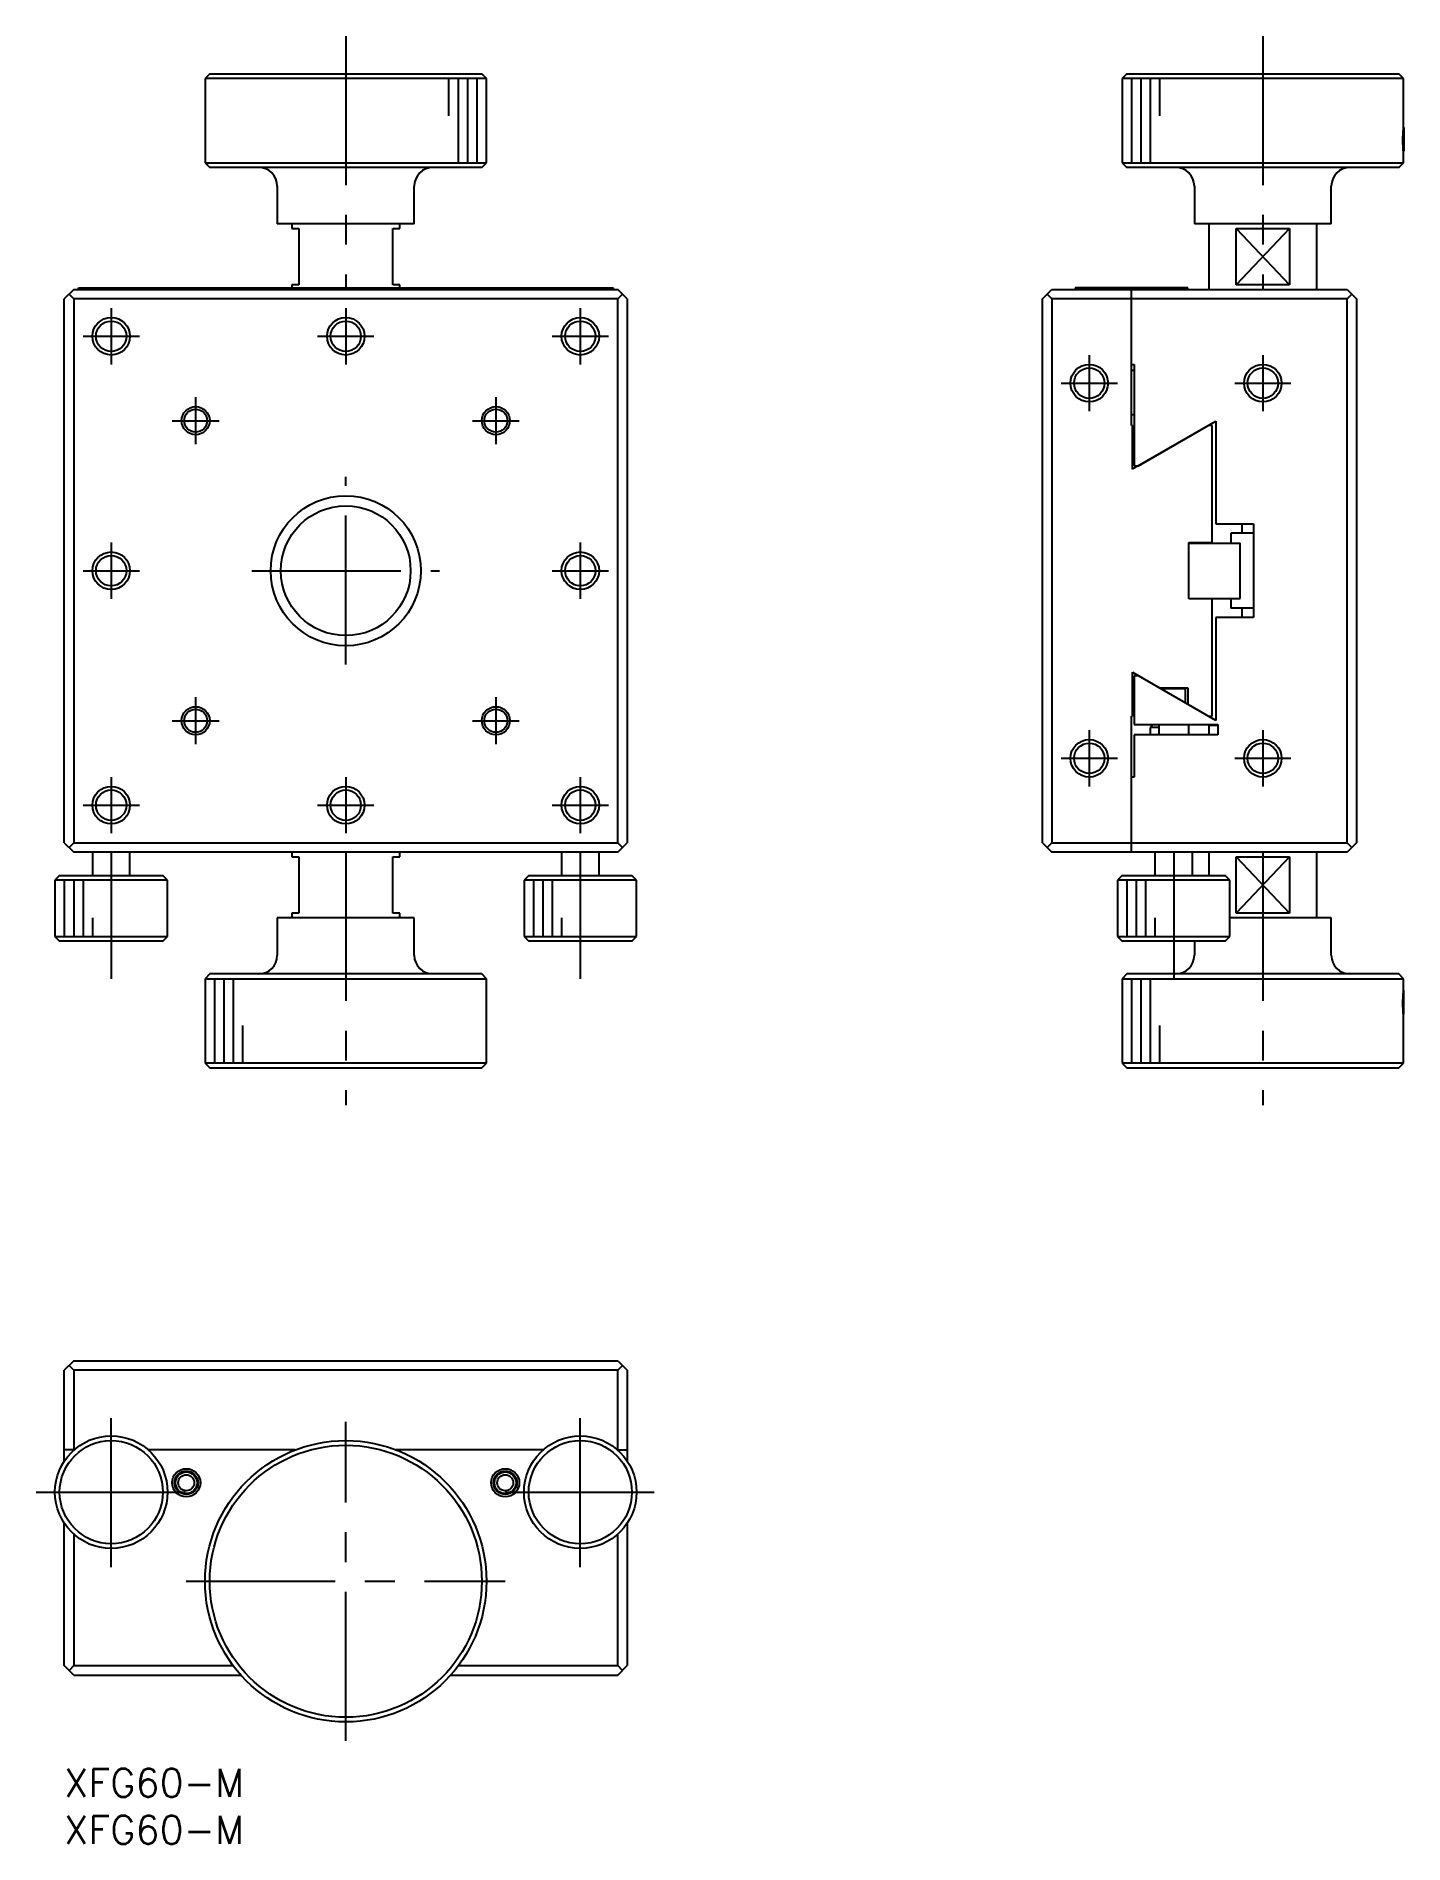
# Model space of a CAD drawing. Extents: x -3 to 143, y -8 to 185.
import ezdxf

# ---------------------------------------------------------------- set-up
doc = ezdxf.new("R2010")
doc.units = 0
doc.header["$LTSCALE"] = 0.5
doc.linetypes.add('CENTER', pattern=[50.8, 31.75, -6.35, 6.35, -6.35])
for name, color, linetype in [('MSM_CENTER', 1, 'CENTER'), ('MSM_CONTINUOUS', 7, 'CONTINUOUS'), ('MSM_NARROW', 5, 'CONTINUOUS'), ('MSM_PART_NUMBER', 7, 'CONTINUOUS')]:
    doc.layers.add(name, color=color, linetype=linetype)
doc.styles.get("Standard").update_dxf_attribs({"font": 'txt.shx', "height": 3, "bigfont": 'bigfont.shx'})

# ---------------------------------------------------------------- blocks, each defined once
blk = doc.blocks.new('*U7')
at = {"layer": 'MSM_PART_NUMBER'}
blk.add_text('XFG60-M', height=3, dxfattribs=at).set_placement((0, -3))
blk = doc.blocks.new('*U8')
at = {"layer": 'MSM_PART_NUMBER'}
blk.add_text('XFG60-M', height=3, dxfattribs=at).set_placement((0, -8))

msp = doc.modelspace()

# ---------------------------------------------------------------- linework, layer by layer
at = {"layer": 'MSM_CENTER'}
for p, q in [((30, 184.75), (30, 157.9)), ((127.75, 184.75), (127.75, 157.75)), ((5, 155.75), (5, 149.75)), ((30, 155.75), (30, 149.75)), ((55, 155.75), (55, 149.75)), ((2, 152.75), (8, 152.75)), ((27, 152.75), (33, 152.75)), ((52, 152.75), (58, 152.75)), ((109.25, 150.75), (109.25, 144.75)), ((127.75, 150.75), (127.75, 144.75)), ((106.25, 147.75), (112.25, 147.75)), ((124.75, 147.75), (130.75, 147.75)), ((14, 146.25), (14, 141.25)), ((46, 146.25), (46, 141.25)), ((11.5, 143.75), (16.5, 143.75)), ((43.5, 143.75), (48.5, 143.75)), ((30, 117.75), (30, 137.75)), ((5, 130.75), (5, 124.75)), ((55, 130.75), (55, 124.75)), ((2, 127.75), (8, 127.75)), ((20, 127.75), (40, 127.75)), ((52, 127.75), (58, 127.75)), ((14, 114.25), (14, 109.25)), ((46, 114.25), (46, 109.25)), ((11.5, 111.75), (16.5, 111.75)), ((43.5, 111.75), (48.5, 111.75)), ((109.25, 110.75), (109.25, 104.75)), ((127.75, 110.75), (127.75, 104.75)), ((106.25, 107.75), (112.25, 107.75)), ((124.75, 107.75), (130.75, 107.75)), ((5, 105.75), (5, 99.75)), ((30, 105.75), (30, 99.75)), ((55, 105.75), (55, 99.75)), ((2, 102.75), (8, 102.75)), ((27, 102.75), (33, 102.75)), ((52, 102.75), (58, 102.75)), ((5, 97.75), (5, 84.25)), ((30, 97.75), (30, 70.75)), ((55, 97.75), (55, 84.25)), ((118.25, 97.75), (118.25, 84.25)), ((127.75, 97.75), (127.75, 70.75)), ((5, 21.5), (5, 37.5)), ((30, 3), (30, 37)), ((55, 21.5), (55, 37.5)), ((-3, 29.5), (13, 29.5)), ((47, 29.5), (63, 29.5)), ((13, 20), (47, 20))]:
    msp.add_line(p, q, dxfattribs=at)
at = {"layer": 'MSM_CONTINUOUS'}
for p, q in [((15.5, 180.75), (15, 180.25)), ((45, 180.25), (15, 180.25)), ((15, 180.25), (15, 171.25)), ((15.5, 180.75), (44.5, 180.75)), ((45, 180.25), (44.5, 180.75)), ((45, 171.25), (45, 180.25)), ((113.25, 180.75), (112.75, 180.25)), ((142.75, 180.25), (112.75, 180.25)), ((112.75, 180.25), (112.75, 171.25)), ((113.25, 180.75), (142.25, 180.75)), ((142.75, 180.25), (142.25, 180.75)), ((142.75, 175.059213), (142.75, 180.25)), ((142.674812, 173.75), (142.727384, 175.003797)), ((142.719552, 172.593507), (142.674812, 173.75)), ((142.727384, 175.003797), (142.75, 175.249995)), ((142.779606, 175), (142.75, 175.059213)), ((142.779606, 175), (142.779606, 172.5)), ((142.727379, 172.496262), (142.719552, 172.593507)), ((142.75, 172.250005), (142.727379, 172.496262)), ((142.75, 172.440787), (142.779606, 172.5)), ((142.75, 171.25), (142.75, 172.250005)), ((15, 171.25), (15.5, 170.75)), ((15, 171.25), (45, 171.25)), ((44.5, 170.75), (15.5, 170.75)), ((44.5, 170.75), (45, 171.25)), ((112.75, 171.25), (142.75, 171.25)), ((112.75, 171.25), (113.25, 170.75)), ((142.25, 170.75), (113.25, 170.75)), ((142.25, 170.75), (142.75, 171.25)), ((22.7, 168.75), (22.7, 164.75)), ((37.3, 164.75), (37.3, 168.75)), ((120.45, 168.75), (120.45, 164.75)), ((135.05, 164.75), (135.05, 168.75)), ((37.3, 164.75), (22.7, 164.75)), ((24.25, 164.75), (24.25, 164.25)), ((24.25, 164.25), (25, 164.25)), ((25, 164.25), (25, 158.25)), ((35, 164.25), (35.75, 164.25)), ((35, 158.25), (35, 164.25)), ((35.75, 164.25), (35.75, 164.75)), ((135.05, 164.75), (120.45, 164.75)), ((122, 164.75), (122, 157.75)), ((124.910546, 164.25), (130.589454, 164.25)), ((124.910546, 158.25), (124.910546, 164.25)), ((130.589454, 164.25), (130.589454, 158.25)), ((133.5, 157.75), (133.5, 164.75)), ((25, 158.25), (24.25, 158.25)), ((24.25, 158.25), (24.25, 157.9)), ((35.75, 158.25), (35, 158.25)), ((35.75, 157.9), (35.75, 158.25)), ((130.589454, 158.25), (124.910546, 158.25)), ((1, 157.75), (0, 156.75)), ((0, 98.75), (0, 156.75)), ((0.5, 157.25), (1, 156.75)), ((1, 157.75), (59, 157.75)), ((59, 156.75), (1, 156.75)), ((1, 156.75), (1, 98.75)), ((1.5, 157.75), (1.5, 157.9)), ((1.5, 157.9), (58.5, 157.9)), ((58.5, 157.9), (58.5, 157.75)), ((60, 156.75), (59, 157.75)), ((59.5, 157.25), (59, 156.75)), ((59, 98.75), (59, 156.75)), ((60, 156.75), (60, 98.75)), ((104.25, 156.75), (105.25, 157.75)), ((104.25, 98.75), (104.25, 156.75)), ((105.25, 156.75), (104.75, 157.25)), ((105.25, 157.75), (136.75, 157.75)), ((105.25, 156.75), (105.25, 98.75)), ((136.75, 156.75), (105.25, 156.75)), ((107.75, 157.9), (107.75, 157.75)), ((119.75, 157.9), (107.75, 157.9)), ((113.75, 143.25), (113.75, 157.9)), ((119.75, 157.75), (119.75, 157.9)), ((136.75, 157.75), (137.75, 156.75)), ((137.25, 157.25), (136.75, 156.75)), ((136.75, 98.75), (136.75, 156.75)), ((137.75, 156.75), (137.75, 98.75)), ((113.75, 149.75), (114.05, 149.75)), ((114.05, 149.1), (113.75, 149.1)), ((114.05, 149.75), (114.05, 138.95)), ((113.75, 144.4), (114.05, 144.4)), ((113.85, 143.25), (113.75, 143.25)), ((113.85, 138.573506), (113.85, 143.25)), ((121.949925, 143.25), (113.85, 138.573506)), ((114.498334, 138.95), (122.75, 143.714102)), ((122.35, 143.25), (121.949925, 143.25)), ((122.35, 130.75), (122.35, 143.25)), ((122.75, 143.714102), (122.75, 132.75)), ((114.05, 138.95), (114.498334, 138.95)), ((122.75, 132.75), (126.75, 132.75)), ((126.75, 131.75), (124.325, 131.75)), ((124.325, 131.75), (124.325, 130.7)), ((125.5, 132.75), (125.5, 131.75)), ((126.75, 132.75), (126.75, 122.75)), ((119.85, 130.75), (122.35, 130.75)), ((119.85, 124.75), (119.85, 130.75)), ((119.85, 130.7), (125.35, 130.7)), ((125.35, 124.8), (125.35, 130.7)), ((119.85, 124.8), (125.35, 124.8)), ((122.35, 124.75), (119.85, 124.75)), ((122.35, 112.25), (122.35, 124.75)), ((124.325, 124.8), (124.325, 123.75)), ((126.75, 123.75), (124.325, 123.75)), ((125.5, 123.75), (125.5, 122.75)), ((122.75, 122.75), (122.75, 111.785898)), ((126.75, 122.75), (122.75, 122.75)), ((113.85, 116.926494), (116.753772, 115.25)), ((113.85, 112.25), (113.85, 116.926494)), ((114.05, 116.55), (114.05, 111.35)), ((114.498334, 116.55), (114.05, 116.55)), ((122.75, 111.785898), (114.498334, 116.55)), ((116.753772, 115.25), (119.75, 115.25)), ((117.1, 115.25), (117, 115.15)), ((119.5, 115.15), (117, 115.15)), ((117, 115.15), (117, 115.105662)), ((119.5, 115.15), (119.4, 115.25)), ((119.5, 113.662287), (119.5, 115.15)), ((119.75, 115.25), (119.75, 113.520127)), ((113.75, 112.25), (113.85, 112.25)), ((113.75, 97.75), (113.75, 112.25)), ((119.75, 113.520127), (121.949925, 112.25)), ((121.949925, 112.25), (122.35, 112.25)), ((114.05, 111.35), (122.95, 111.35)), ((122.95, 110.25), (114.05, 110.25)), ((114.05, 110.25), (114.05, 105.75)), ((116.05, 111.35), (115.75, 111.05)), ((116.65, 111.05), (115.75, 111.05)), ((115.75, 111.05), (115.75, 110.250019)), ((116.65, 111.35), (116.65, 110.25)), ((119.85, 110.25), (119.85, 111.35)), ((122, 111.25), (122, 110.25)), ((122.95, 111.25), (122, 111.25)), ((122.95, 111.35), (122.95, 110.25)), ((114.05, 105.75), (113.75, 105.75)), ((0, 98.75), (1, 97.75)), ((1, 98.75), (0.5, 98.25)), ((1, 98.75), (59, 98.75)), ((59, 98.75), (59.5, 98.25)), ((59, 97.75), (60, 98.75)), ((104.25, 98.75), (105.25, 97.75)), ((104.75, 98.25), (105.25, 98.75)), ((105.25, 98.75), (136.75, 98.75)), ((136.75, 98.75), (137.25, 98.25)), ((137.75, 98.75), (136.75, 97.75)), ((59, 97.75), (1, 97.75)), ((3, 97.749981), (3, 95.25)), ((7, 95.25), (7, 97.749981)), ((24.25, 97.75), (24.25, 97.25)), ((24.25, 97.25), (25, 97.25)), ((25, 97.25), (25, 91.25)), ((35, 97.25), (35.75, 97.25)), ((35, 91.25), (35, 97.25)), ((35.75, 97.25), (35.75, 97.75)), ((53, 97.749981), (53, 95.25)), ((57, 95.25), (57, 97.749981)), ((136.75, 97.75), (105.25, 97.75)), ((116.25, 97.749981), (116.25, 95.25)), ((120.25, 95.25), (120.25, 97.749981)), ((122, 97.75), (122, 95.25)), ((124.910546, 97.25), (130.589454, 97.25)), ((124.910546, 91.25), (124.910546, 97.25)), ((130.589454, 97.25), (130.589454, 91.25)), ((133.5, 90.75), (133.5, 97.75)), ((-0.5, 95.25), (-1, 94.75)), ((11, 94.75), (-1, 94.75)), ((-1, 94.75), (-1, 88.75)), ((-0.5, 95.25), (10.5, 95.25)), ((11, 94.75), (10.5, 95.25)), ((11, 88.75), (11, 94.75)), ((49.5, 95.25), (49, 94.75)), ((61, 94.75), (49, 94.75)), ((49, 94.75), (49, 88.75)), ((49.5, 95.25), (60.5, 95.25)), ((61, 94.75), (60.5, 95.25)), ((61, 88.75), (61, 94.75)), ((112.75, 95.25), (112.25, 94.75)), ((124.25, 94.75), (112.25, 94.75)), ((112.25, 94.75), (112.25, 88.75)), ((112.75, 95.25), (123.75, 95.25)), ((124.25, 94.75), (123.75, 95.25)), ((124.25, 88.75), (124.25, 94.75)), ((37.3, 90.75), (22.7, 90.75)), ((22.7, 90.75), (22.7, 86.75)), ((25, 91.25), (24.25, 91.25)), ((24.25, 91.25), (24.25, 90.75)), ((35.75, 91.25), (35, 91.25)), ((35.75, 90.75), (35.75, 91.25)), ((37.3, 86.75), (37.3, 90.75)), ((135.05, 90.75), (124.25, 90.75)), ((130.589454, 91.25), (124.910546, 91.25)), ((135.05, 86.75), (135.05, 90.75)), ((-1, 88.75), (-0.5, 88.25)), ((-1, 88.75), (11, 88.75)), ((10.5, 88.25), (11, 88.75)), ((49, 88.75), (49.5, 88.25)), ((49, 88.75), (61, 88.75)), ((60.5, 88.25), (61, 88.75)), ((112.25, 88.75), (112.75, 88.25)), ((112.25, 88.75), (124.25, 88.75)), ((123.75, 88.25), (124.25, 88.75)), ((10.5, 88.25), (-0.5, 88.25)), ((60.5, 88.25), (49.5, 88.25)), ((123.75, 88.25), (112.75, 88.25)), ((120.45, 88.25), (120.45, 86.75)), ((15.5, 84.75), (15, 84.25)), ((15, 84.25), (15, 75.25)), ((15, 84.25), (45, 84.25)), ((44.5, 84.75), (15.5, 84.75)), ((45, 84.25), (44.5, 84.75)), ((45, 75.25), (45, 84.25)), ((113.25, 84.75), (112.75, 84.25)), ((112.75, 84.25), (142.75, 84.25)), ((112.75, 84.25), (112.75, 75.25)), ((142.25, 84.75), (113.25, 84.75)), ((142.75, 84.25), (142.25, 84.75)), ((142.674812, 81.75), (142.727384, 83.003797)), ((142.727384, 83.003797), (142.75, 83.249995)), ((142.75, 83.059213), (142.75, 84.25)), ((142.779606, 83), (142.75, 83.059213)), ((142.779606, 80.5), (142.779606, 83)), ((142.719552, 80.593507), (142.674812, 81.75)), ((142.727379, 80.496262), (142.719552, 80.593507)), ((142.75, 80.250005), (142.727379, 80.496262)), ((142.75, 80.440787), (142.779606, 80.5)), ((142.75, 75.25), (142.75, 80.250005)), ((45, 75.25), (15, 75.25)), ((15, 75.25), (15.5, 74.75)), ((44.5, 74.75), (45, 75.25)), ((142.75, 75.25), (112.75, 75.25)), ((112.75, 75.25), (113.25, 74.75)), ((142.25, 74.75), (142.75, 75.25)), ((15.5, 74.75), (44.5, 74.75)), ((113.25, 74.75), (142.25, 74.75)), ((1, 43.5), (0, 42.5)), ((0, 32.816625), (0, 42.5)), ((0.5, 43), (1, 42.5)), ((1, 43.5), (59, 43.5)), ((59, 42.5), (1, 42.5)), ((1, 42.5), (1, 33.972136)), ((59, 43.5), (60, 42.5)), ((59, 42.5), (59.5, 43)), ((59, 33.972136), (59, 42.5)), ((60, 42.5), (60, 32.816625)), ((1.031373, 34), (0, 34)), ((24.614835, 34), (8.968627, 34)), ((51.031373, 34), (35.385165, 34)), ((58.968627, 34), (60, 34)), ((0, 11), (0, 26.183375)), ((60, 26.183375), (60, 11)), ((1, 25.027864), (1, 11)), ((59, 11), (59, 25.027864)), ((1, 10), (0, 11)), ((1, 11), (0.5, 10.5)), ((1, 11), (18, 11)), ((1, 10), (18.81966, 10)), ((41.18034, 10), (59, 10)), ((42, 11), (59, 11)), ((59.5, 10.5), (59, 11)), ((59, 10), (60, 11))]:
    msp.add_line(p, q, dxfattribs=at)
for centre, radius in [((5, 152.75), 1.621), ((30, 152.75), 1.621), ((55, 152.75), 1.621), ((109.25, 147.75), 1.621), ((127.75, 147.75), 1.621), ((14, 143.75), 1.2295), ((46, 143.75), 1.2295), ((30, 127.75), 6.9175), ((5, 127.75), 1.621), ((55, 127.75), 1.621), ((14, 111.75), 1.2295), ((46, 111.75), 1.2295), ((109.25, 107.75), 1.621), ((127.75, 107.75), 1.621), ((5, 102.75), 1.621), ((30, 102.75), 1.621), ((55, 102.75), 1.621), ((5, 29.5), 6), ((5, 29.5), 5.5), ((30, 20), 15), ((55, 29.5), 6), ((55, 29.5), 5.5), ((30, 20), 14.5), ((13, 30.5), 1.5), ((13, 30.5), 1.25), ((13, 30.5), 1.2), ((13, 30.5), 1.15), ((13, 30.5), 0.85), ((47, 30.5), 1.5), ((47, 30.5), 1.25), ((47, 30.5), 1.2), ((47, 30.5), 1.15), ((47, 30.5), 0.85)]:
    msp.add_circle(centre, radius, dxfattribs=at)
for centre, start, end in [((20.7, 168.75), 0, 90), ((39.3, 168.75), 90, 180), ((118.45, 168.75), 0, 90), ((137.05, 168.75), 90, 180), ((20.7, 86.75), 270, 0), ((39.3, 86.75), 180, 270), ((118.45, 86.75), 270, 0), ((137.05, 86.75), 180, 270)]:
    msp.add_arc(centre, 2, start, end, dxfattribs=at)
at = {"layer": 'MSM_NARROW'}
for p, q in [((41, 176.25), (41, 180.25)), ((42, 171.25), (42, 180.25)), ((43, 171.25), (43, 180.25)), ((44, 171.25), (44, 180.25)), ((113.75, 180.25), (113.75, 171.25)), ((114.75, 180.25), (114.75, 171.25)), ((115.75, 180.25), (115.75, 171.25)), ((116.75, 180.25), (116.75, 176.25)), ((130.589454, 164.25), (124.910546, 158.25)), ((124.910546, 164.25), (130.589454, 158.25)), ((130.589454, 97.25), (124.910546, 91.25)), ((124.910546, 97.25), (130.589454, 91.25)), ((0, 94.75), (0, 88.75)), ((1, 94.75), (1, 88.75)), ((2, 94.75), (2, 88.75)), ((50, 94.75), (50, 88.75)), ((51, 94.75), (51, 88.75)), ((52, 94.75), (52, 88.75)), ((113.25, 94.75), (113.25, 88.75)), ((114.25, 94.75), (114.25, 88.75)), ((115.25, 94.75), (115.25, 88.75)), ((3, 90.75), (3, 88.75)), ((53, 90.75), (53, 88.75)), ((116.25, 90.75), (116.25, 88.75)), ((16, 84.25), (16, 75.25)), ((17, 84.25), (17, 75.25)), ((18, 84.25), (18, 75.25)), ((113.75, 84.25), (113.75, 75.25)), ((114.75, 84.25), (114.75, 75.25)), ((115.75, 84.25), (115.75, 75.25)), ((19, 79.25), (19, 75.25)), ((116.75, 79.25), (116.75, 75.25))]:
    msp.add_line(p, q, dxfattribs=at)
for centre, radius in [((5, 152.75), 2), ((30, 152.75), 2), ((55, 152.75), 2), ((109.25, 147.75), 2), ((127.75, 147.75), 2), ((14, 143.75), 1.5), ((46, 143.75), 1.5), ((30, 127.75), 8), ((5, 127.75), 2), ((55, 127.75), 2), ((14, 111.75), 1.5), ((46, 111.75), 1.5), ((109.25, 107.75), 2), ((127.75, 107.75), 2), ((5, 102.75), 2), ((30, 102.75), 2), ((55, 102.75), 2)]:
    msp.add_circle(centre, radius, dxfattribs=at)

# ---------------------------------------------------------------- block references
at = {"layer": 'MSM_CONTINUOUS'}
for name in ['*U7', '*U8']:
    msp.add_blockref(name, (0, 0), dxfattribs=at)

doc.saveas('drawing.dxf')
